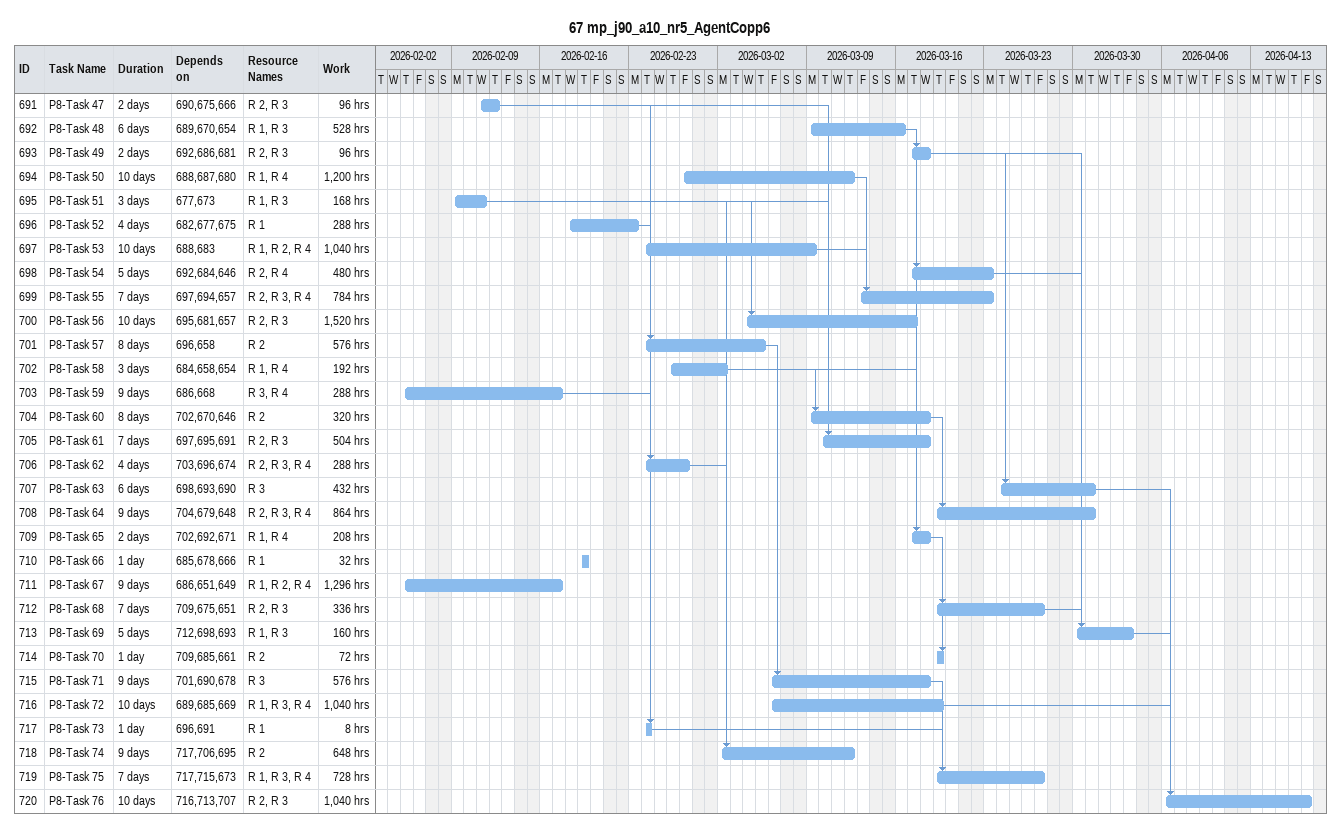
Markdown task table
67 mp_j90_a10_nr5_AgentCopp6

| ID | Task | Duration | Start | Finish | Predecessors | Resources | Work (h) |
|---|---|---|---|---|---|---|---|
| 691 | P8-Task 47 | 2d | 2026-02-11 | 2026-02-12 | 690, 675, 666 | R 2, R 3 | 96 |
| 692 | P8-Task 48 | 6d | 2026-03-09 | 2026-03-16 | 689, 670, 654 | R 1, R 3 | 528 |
| 693 | P8-Task 49 | 2d | 2026-03-17 | 2026-03-18 | 692, 686, 681 | R 2, R 3 | 96 |
| 694 | P8-Task 50 | 10d | 2026-02-27 | 2026-03-12 | 688, 687, 680 | R 1, R 4 | 1200 |
| 695 | P8-Task 51 | 3d | 2026-02-09 | 2026-02-11 | 677, 673 | R 1, R 3 | 168 |
| 696 | P8-Task 52 | 4d | 2026-02-18 | 2026-02-23 | 682, 677, 675 | R 1 | 288 |
| 697 | P8-Task 53 | 10d | 2026-02-24 | 2026-03-09 | 688, 683 | R 1, R 2, R 4 | 1040 |
| 698 | P8-Task 54 | 5d | 2026-03-17 | 2026-03-23 | 692, 684, 646 | R 2, R 4 | 480 |
| 699 | P8-Task 55 | 7d | 2026-03-13 | 2026-03-23 | 697, 694, 657 | R 2, R 3, R 4 | 784 |
| 700 | P8-Task 56 | 10d | 2026-03-04 | 2026-03-17 | 695, 681, 657 | R 2, R 3 | 1520 |
| 701 | P8-Task 57 | 8d | 2026-02-24 | 2026-03-05 | 696, 658 | R 2 | 576 |
| 702 | P8-Task 58 | 3d | 2026-02-26 | 2026-03-02 | 684, 658, 654 | R 1, R 4 | 192 |
| 703 | P8-Task 59 | 9d | 2026-02-05 | 2026-02-17 | 686, 668 | R 3, R 4 | 288 |
| 704 | P8-Task 60 | 8d | 2026-03-09 | 2026-03-18 | 702, 670, 646 | R 2 | 320 |
| 705 | P8-Task 61 | 7d | 2026-03-10 | 2026-03-18 | 697, 695, 691 | R 2, R 3 | 504 |
| 706 | P8-Task 62 | 4d | 2026-02-24 | 2026-02-27 | 703, 696, 674 | R 2, R 3, R 4 | 288 |
| 707 | P8-Task 63 | 6d | 2026-03-24 | 2026-03-31 | 698, 693, 690 | R 3 | 432 |
| 708 | P8-Task 64 | 9d | 2026-03-19 | 2026-03-31 | 704, 679, 648 | R 2, R 3, R 4 | 864 |
| 709 | P8-Task 65 | 2d | 2026-03-17 | 2026-03-18 | 702, 692, 671 | R 1, R 4 | 208 |
| 710 | P8-Task 66 | 1d | 2026-02-19 | 2026-02-19 | 685, 678, 666 | R 1 | 32 |
| 711 | P8-Task 67 | 9d | 2026-02-05 | 2026-02-17 | 686, 651, 649 | R 1, R 2, R 4 | 1296 |
| 712 | P8-Task 68 | 7d | 2026-03-19 | 2026-03-27 | 709, 675, 651 | R 2, R 3 | 336 |
| 713 | P8-Task 69 | 5d | 2026-03-30 | 2026-04-03 | 712, 698, 693 | R 1, R 3 | 160 |
| 714 | P8-Task 70 | 1d | 2026-03-19 | 2026-03-19 | 709, 685, 661 | R 2 | 72 |
| 715 | P8-Task 71 | 9d | 2026-03-06 | 2026-03-18 | 701, 690, 678 | R 3 | 576 |
| 716 | P8-Task 72 | 10d | 2026-03-06 | 2026-03-19 | 689, 685, 669 | R 1, R 3, R 4 | 1040 |
| 717 | P8-Task 73 | 1d | 2026-02-24 | 2026-02-24 | 696, 691 | R 1 | 8 |
| 718 | P8-Task 74 | 9d | 2026-03-02 | 2026-03-12 | 717, 706, 695 | R 2 | 648 |
| 719 | P8-Task 75 | 7d | 2026-03-19 | 2026-03-27 | 717, 715, 673 | R 1, R 3, R 4 | 728 |
| 720 | P8-Task 76 | 10d | 2026-04-06 | 2026-04-17 | 716, 713, 707 | R 2, R 3 | 1040 |
